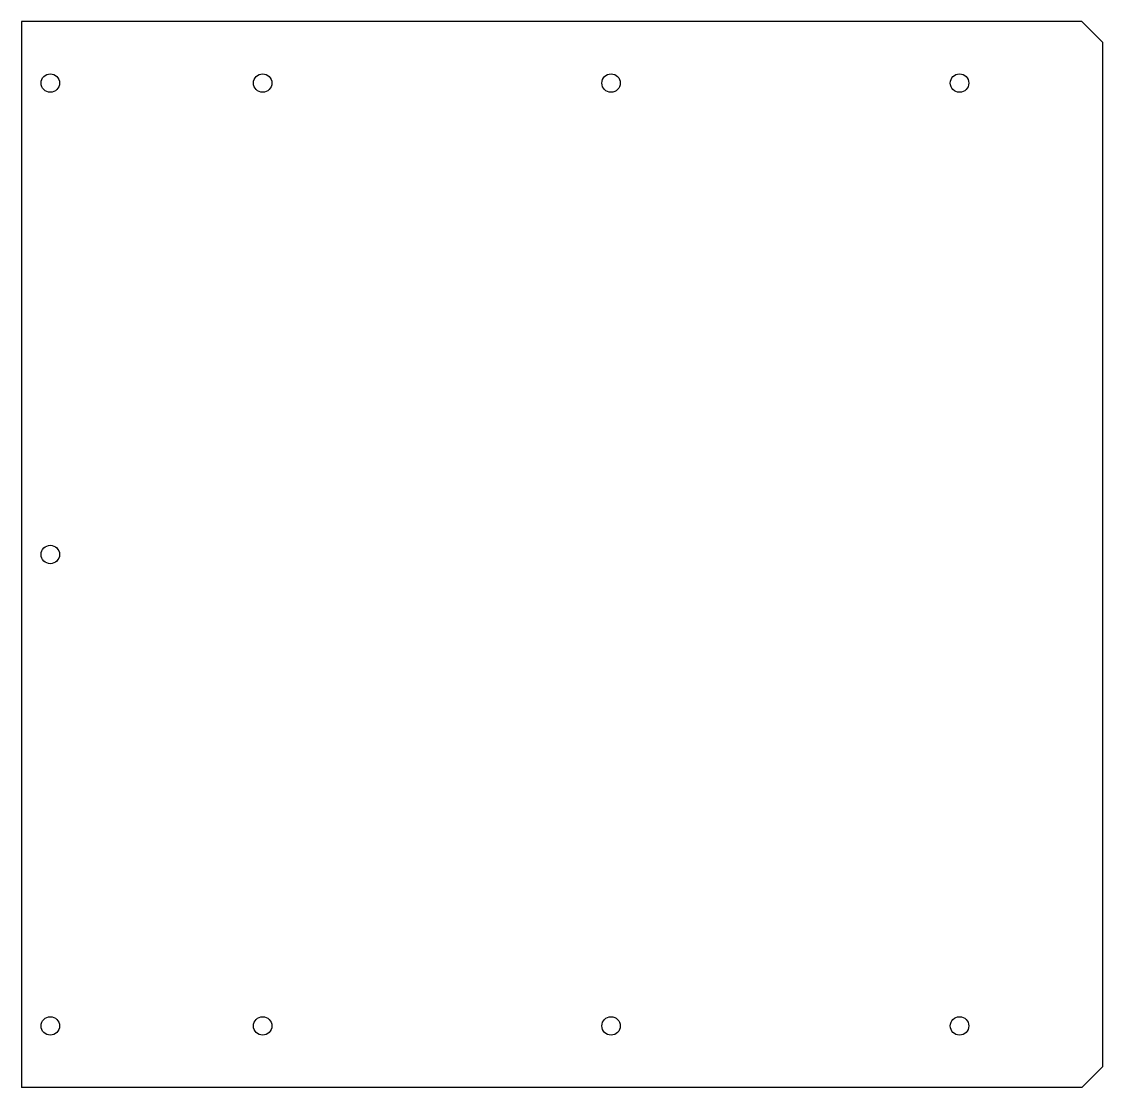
# Model space of a CAD drawing. Header units: millimetres. Extents: x -249 to 15, y -130 to 130.
import ezdxf

# ---------------------------------------------------------------- set-up
doc = ezdxf.new("R2010")
doc.units = ezdxf.units.MM

msp = doc.modelspace()

# ---------------------------------------------------------------- linework, layer by layer
at = {"color": 7, "linetype": 'Continuous', "lineweight": 25}
for p, q in [((-248.81, 130), (-248.81, -130)), ((9.85, 130), (-248.81, 130)), ((14.85, 125), (9.85, 130)), ((14.85, 125), (14.85, -125)), ((9.85, -130), (14.85, -125)), ((9.85, -130), (-248.81, -130))]:
    msp.add_line(p, q, dxfattribs=at)
for centre in [(-241.81, 115), (-190, 115), (-105, 115), (-20, 115), (-241.81, 0), (-241.81, -115), (-190, -115), (-105, -115), (-20, -115)]:
    msp.add_circle(centre, 2.25, dxfattribs=at)

doc.saveas('drawing.dxf')
